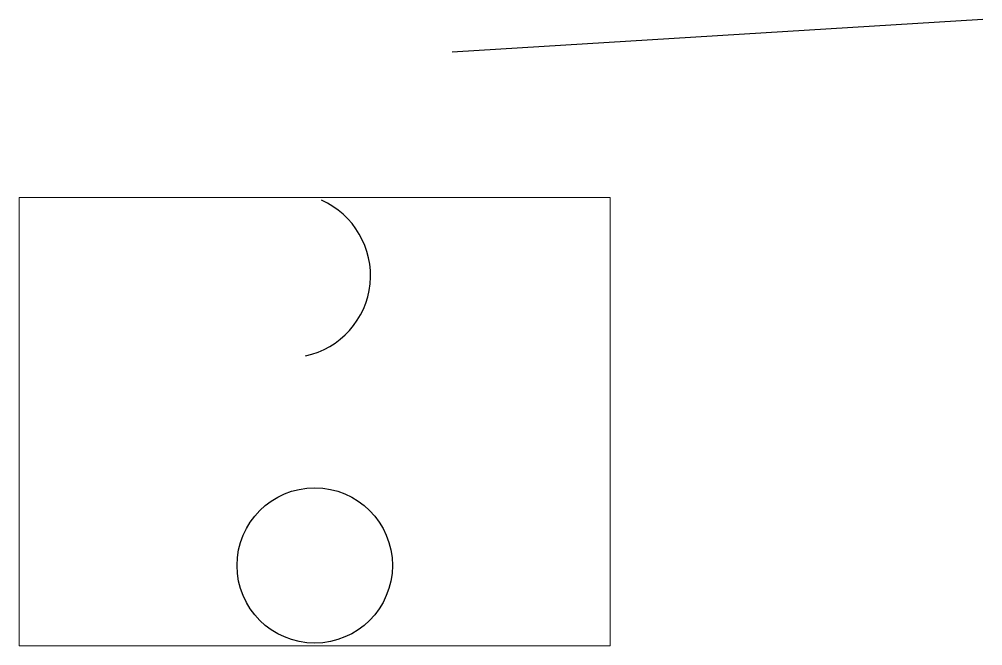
# Paper-space layout 'Presentación1' of a CAD drawing. Header units: millimetres. Extents: x 26 to 361, y 20 to 238.
# The model-space entities are those that its viewports show. They can reach past a viewport. Long polylines and large blocks are cut down to what shows.
import ezdxf

# ---------------------------------------------------------------- set-up
doc = ezdxf.new("R2010")
doc.units = ezdxf.units.MM
doc.layers.add('coña', color=6, linetype='Continuous')

# ---------------------------------------------------------------- blocks, each defined once
blk = doc.blocks.new('circulo')
blk.add_circle((0, 0), 467)

msp = doc.modelspace()

# ---------------------------------------------------------------- linework, layer by layer
at = {"layer": 'coña'}
msp.add_arc((1859.3, 3173.9), 495.1, 282.17046, 66.18846, dxfattribs=at)

# ---------------------------------------------------------------- block references
msp.add_blockref('circulo', (2019.2, 1430.6), dxfattribs=at)

psp = doc.layouts.new('Presentación1')

# ---------------------------------------------------------------- linework, layer by layer
psp.add_line((176.31, 226.17), (360.93, 237.54))

# ---------------------------------------------------------------- viewports
at = {"layer": '0'}
psp.add_viewport(center=(128.5, 97.5), size=(205.6, 156), view_center_point=(2019.18, 2295.26), view_height=2694.9988, dxfattribs=at)

doc.saveas('drawing.dxf')
